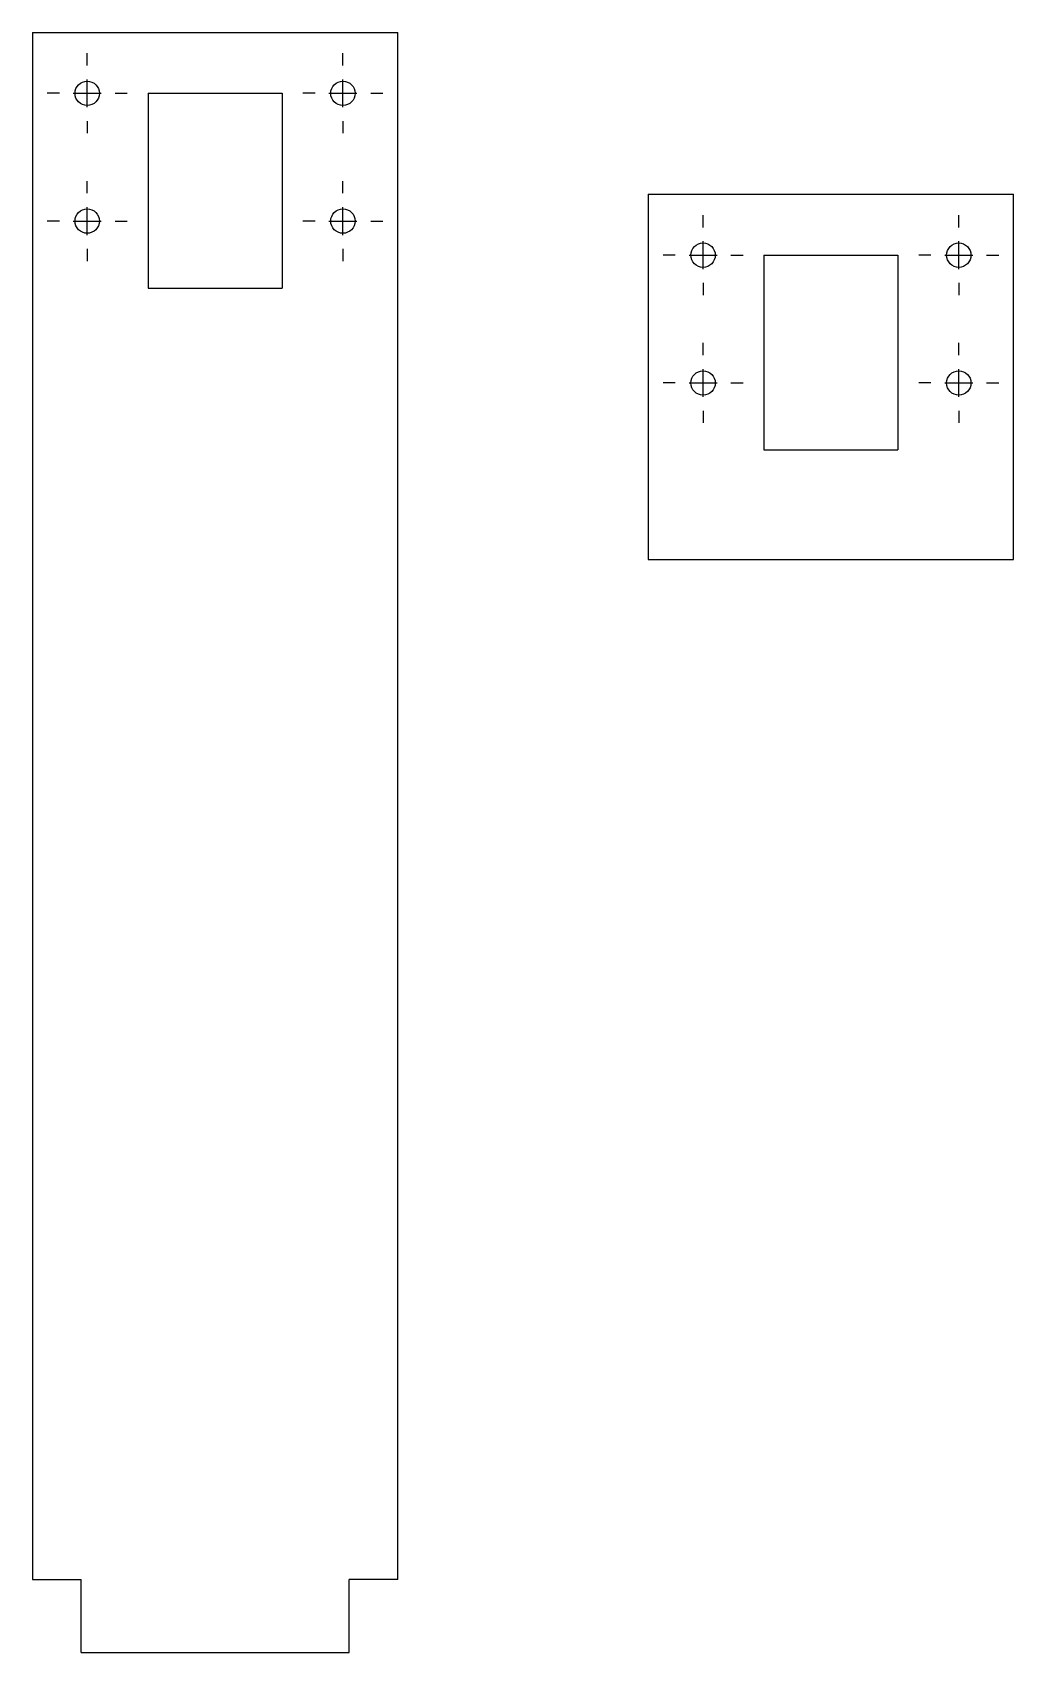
# Model space of a CAD drawing. Extents: x 0.29 to 3.46, y 16.62 to 21.86.
import ezdxf

# ---------------------------------------------------------------- set-up
doc = ezdxf.new("R2010")
doc.units = 0
doc.header["$LTSCALE"] = 0.5
doc.header["$MEASUREMENT"] = 0
doc.linetypes.add('CENTER', pattern=[0.72, 0.45, -0.09, 0.09, -0.09])
doc.layers.add('CENTERMARKS', color=7, linetype='CONTINUOUS')
doc.layers.add('VISIBLE', color=7, linetype='CONTINUOUS')

msp = doc.modelspace()

# ---------------------------------------------------------------- linework, layer by layer
at = {"layer": 'CENTERMARKS', "linetype": 'CENTER'}
for p, q in [((0.4666, 21.7555), (0.4666, 21.7949)), ((1.2934, 21.7555), (1.2934, 21.7949)), ((0.3766, 21.6655), (0.3372, 21.6655)), ((0.5566, 21.6655), (0.596, 21.6655)), ((1.2034, 21.6655), (1.164, 21.6655)), ((1.3834, 21.6655), (1.4228, 21.6655)), ((0.4666, 21.5755), (0.4666, 21.5362)), ((1.2934, 21.5755), (1.2934, 21.5362)), ((0.4666, 21.3422), (0.4666, 21.3815)), ((1.2934, 21.3422), (1.2934, 21.3815)), ((0.3766, 21.2522), (0.3372, 21.2522)), ((0.5566, 21.2522), (0.596, 21.2522)), ((1.2034, 21.2522), (1.164, 21.2522)), ((1.3834, 21.2522), (1.4228, 21.2522)), ((2.458, 21.232), (2.458, 21.2714)), ((3.2848, 21.232), (3.2848, 21.2714)), ((0.4666, 21.1622), (0.4666, 21.1228)), ((1.2934, 21.1622), (1.2934, 21.1228)), ((2.368, 21.142), (2.3286, 21.142)), ((2.548, 21.142), (2.5874, 21.142)), ((3.1948, 21.142), (3.1554, 21.142)), ((3.3748, 21.142), (3.4141, 21.142)), ((2.458, 21.052), (2.458, 21.0127)), ((3.2848, 21.052), (3.2848, 21.0127)), ((2.458, 20.8187), (2.458, 20.858)), ((3.2848, 20.8187), (3.2848, 20.858)), ((2.368, 20.7287), (2.3286, 20.7287)), ((2.548, 20.7287), (2.5874, 20.7287)), ((3.1948, 20.7287), (3.1554, 20.7287)), ((3.3748, 20.7287), (3.4141, 20.7287)), ((2.458, 20.6387), (2.458, 20.5993)), ((3.2848, 20.6387), (3.2848, 20.5993))]:
    msp.add_line(p, q, dxfattribs=at)
at = {"layer": 'CENTERMARKS', "linetype": 'CONTINUOUS'}
for p, q in [((0.4666, 21.6205), (0.4666, 21.7105)), ((1.2934, 21.6205), (1.2934, 21.7105)), ((0.4216, 21.6655), (0.5116, 21.6655)), ((1.2484, 21.6655), (1.3384, 21.6655)), ((0.4666, 21.2072), (0.4666, 21.2972)), ((1.2934, 21.2072), (1.2934, 21.2972)), ((0.4216, 21.2522), (0.5116, 21.2522)), ((1.2484, 21.2522), (1.3384, 21.2522)), ((2.458, 21.097), (2.458, 21.187)), ((3.2848, 21.097), (3.2848, 21.187)), ((2.413, 21.142), (2.503, 21.142)), ((3.2398, 21.142), (3.3298, 21.142)), ((2.458, 20.6837), (2.458, 20.7737)), ((3.2848, 20.6837), (3.2848, 20.7737)), ((2.413, 20.7287), (2.503, 20.7287)), ((3.2398, 20.7287), (3.3298, 20.7287))]:
    msp.add_line(p, q, dxfattribs=at)
at = {"layer": 'VISIBLE'}
for p, q in [((0.2894, 21.8624), (1.4706, 21.8624)), ((0.2894, 21.8624), (0.2894, 16.8592)), ((1.4706, 16.8592), (1.4706, 21.8624)), ((0.6635, 21.6655), (1.0965, 21.6655)), ((0.6635, 21.6655), (0.6635, 21.0356)), ((1.0965, 21.6655), (1.0965, 21.0356)), ((2.2808, 21.3389), (2.2808, 20.1578)), ((2.2808, 21.3389), (3.4619, 21.3389)), ((3.4619, 20.1578), (3.4619, 21.3389)), ((2.6549, 21.142), (3.0879, 21.142)), ((2.6549, 21.142), (2.6549, 20.5121)), ((3.0879, 21.142), (3.0879, 20.5121)), ((0.6635, 21.0356), (1.0965, 21.0356)), ((2.6549, 20.5121), (3.0879, 20.5121)), ((2.2808, 20.1578), (3.4619, 20.1578)), ((0.2894, 16.8592), (0.4469, 16.8592)), ((0.4469, 16.6229), (0.4469, 16.8592)), ((1.4706, 16.8592), (1.3131, 16.8592)), ((1.3131, 16.6229), (1.3131, 16.8592)), ((0.4469, 16.6229), (1.3131, 16.6229))]:
    msp.add_line(p, q, dxfattribs=at)
for centre in [(0.4666, 21.6655), (1.2934, 21.6655), (0.4666, 21.2522), (1.2934, 21.2522), (2.458, 21.142), (3.2848, 21.142), (2.458, 20.7287), (3.2848, 20.7287)]:
    msp.add_circle(centre, 0.0394, dxfattribs=at)

doc.saveas('drawing.dxf')
